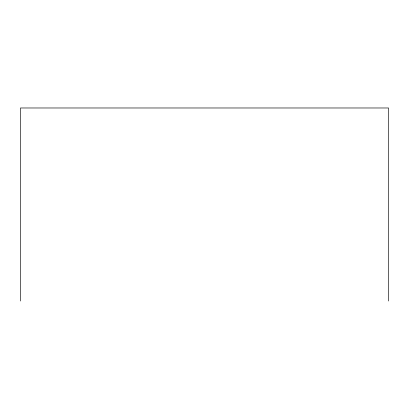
<?xml version="1.0" encoding="UTF-8"?>
<svg xmlns="http://www.w3.org/2000/svg" width="409" height="409" viewBox="0 0 409 409"><rect width="100%" height="100%" fill="white"/><g stroke="black" fill="none" stroke-linecap="round" stroke-linejoin="round"><path stroke-width="0.61" d="M388.55 301.019L388.55 107.981L20.45 107.981L20.45 301.019"/></g></svg>
